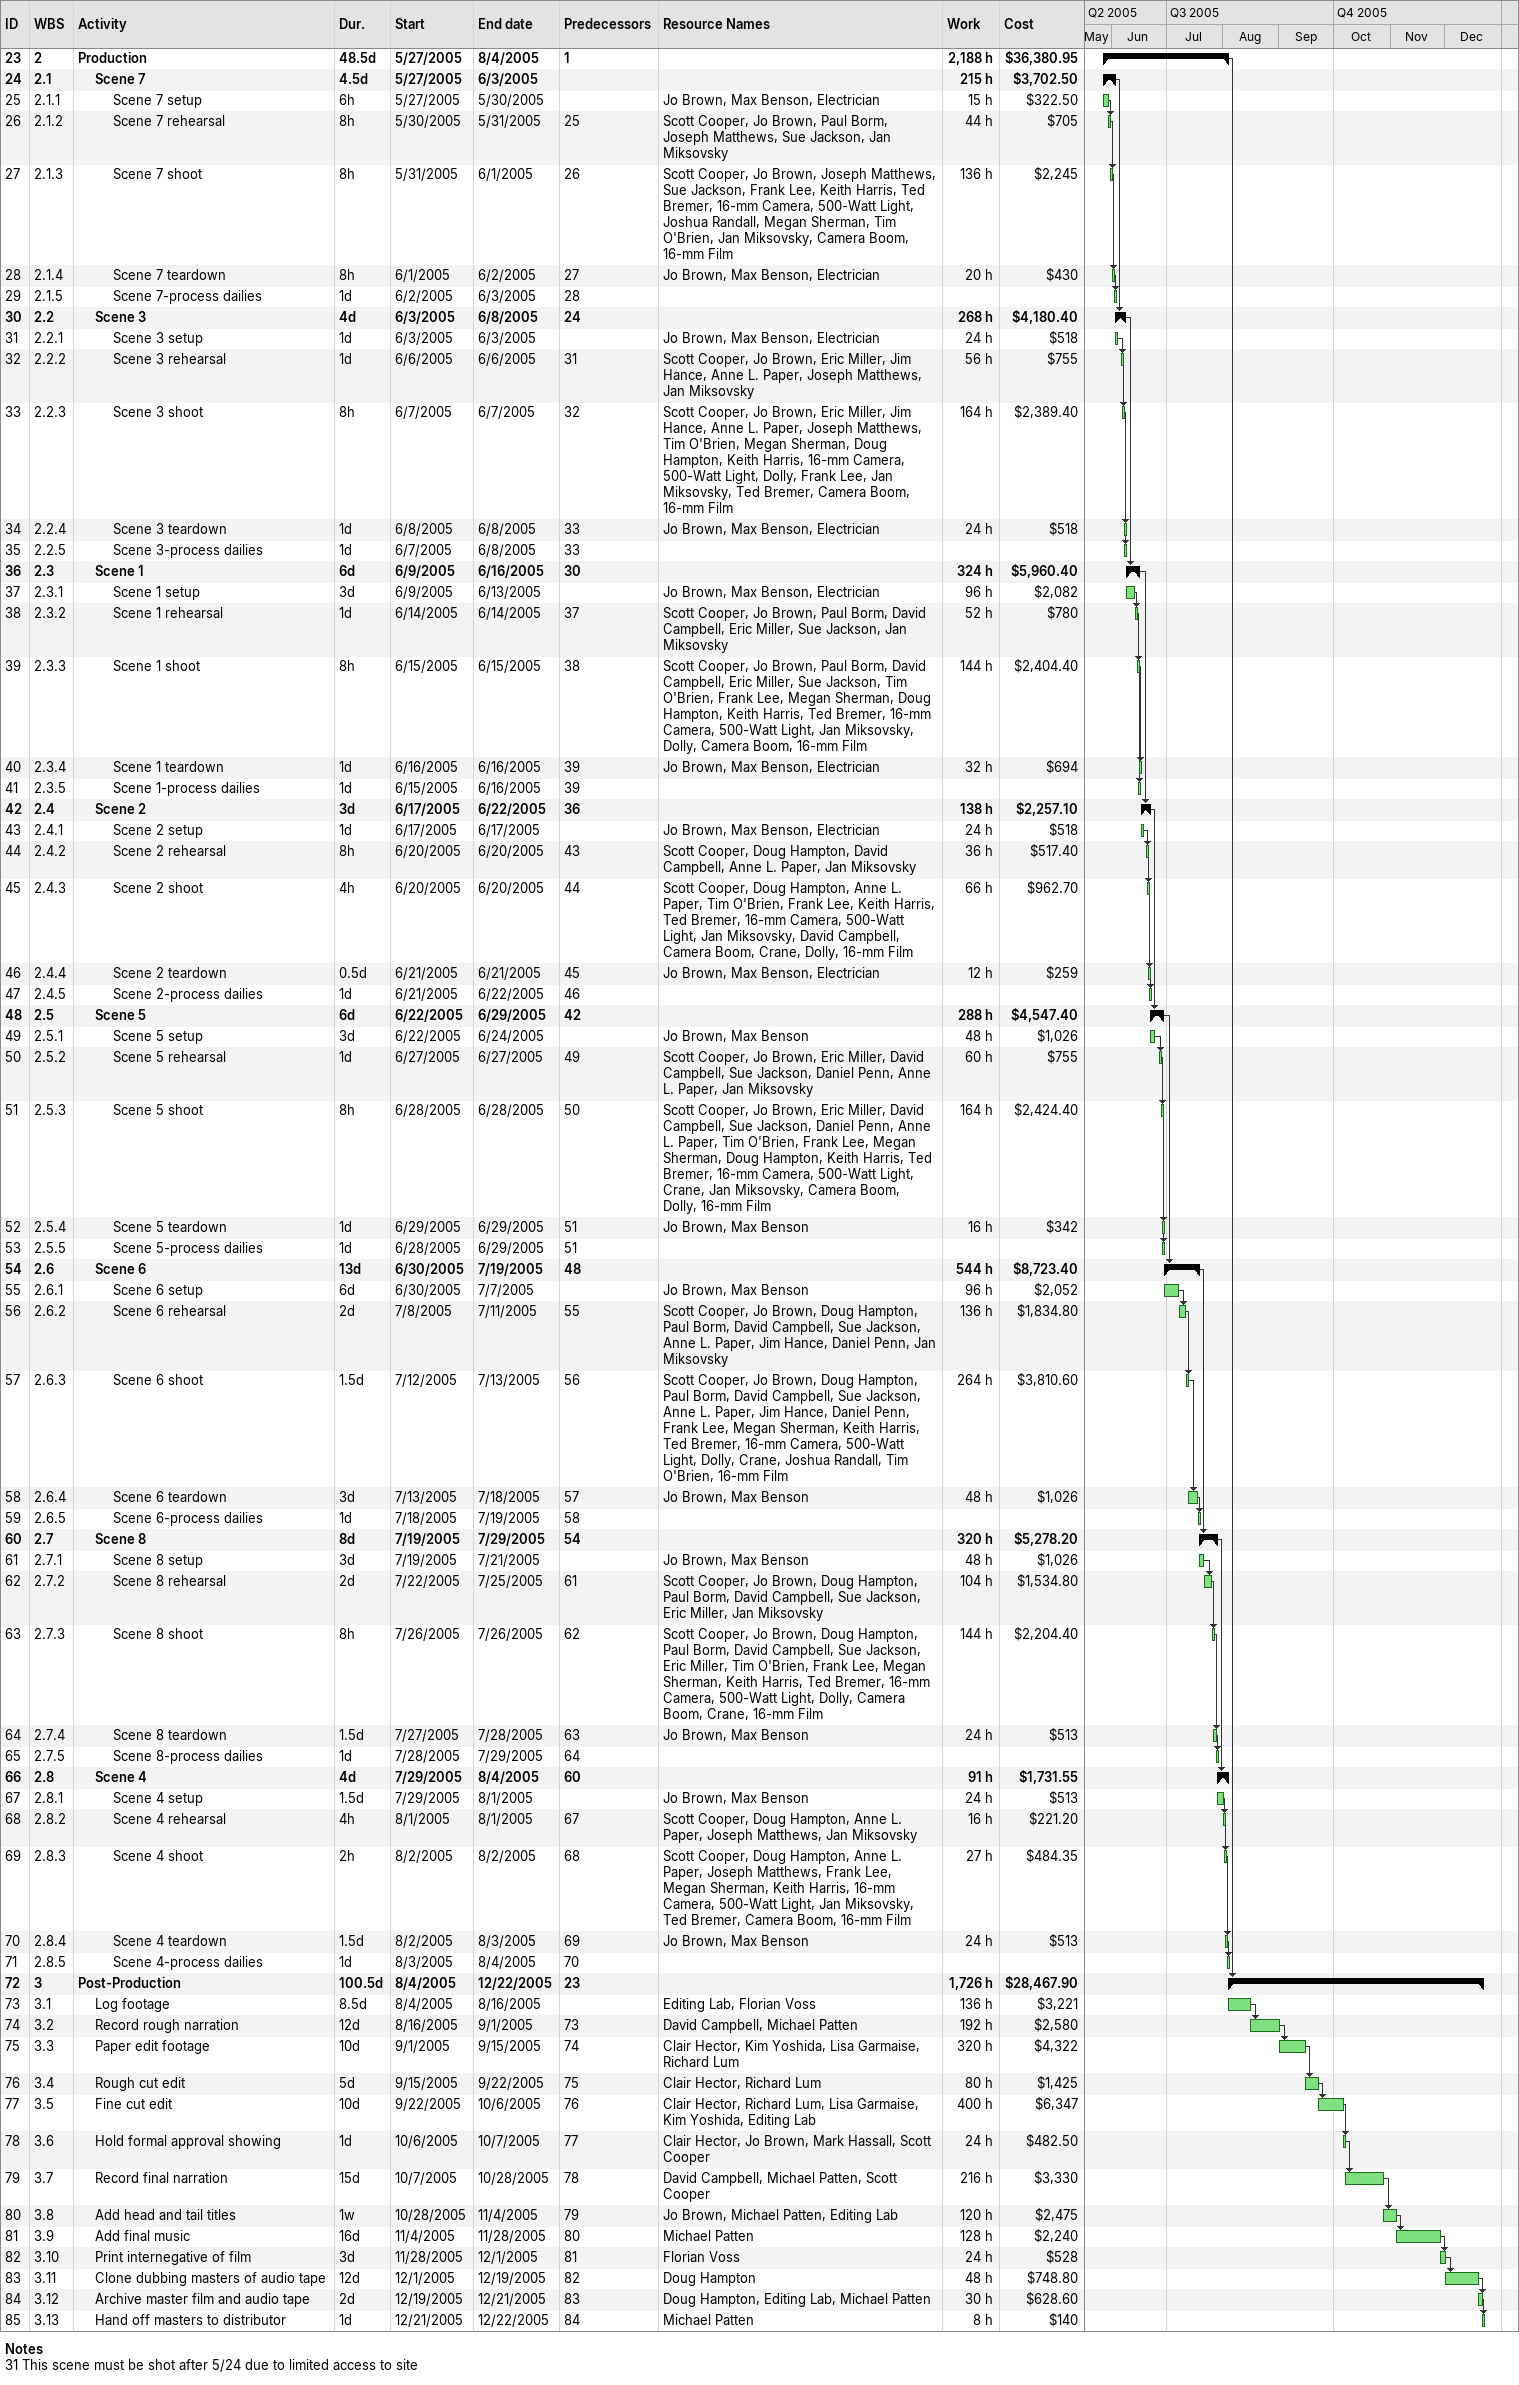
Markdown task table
| ID | WBS | Task | Duration | Start | Finish | Predecessors | Resources | Work (h) | Cost ($) |
|---|---|---|---|---|---|---|---|---|---|
| 23 | 2 | **Production** | 48.5d | 2005-05-27 | 2005-08-04 | 1 |  | 2188 | 36380.95 |
| 24 | 2.1 | **Scene 7** | 4.5d | 2005-05-27 | 2005-06-03 |  |  | 215 | 3702.50 |
| 25 | 2.1.1 | Scene 7 setup | 6h | 2005-05-27 | 2005-05-30 |  | Jo Brown, Max Benson, Electrician | 15 | 322.50 |
| 26 | 2.1.2 | Scene 7 rehearsal | 8h | 2005-05-30 | 2005-05-31 | 25 | Scott Cooper, Jo Brown, Paul Borm, Joseph Matthews, Sue Jackson, Jan Miksovsky | 44 | 705 |
| 27 | 2.1.3 | Scene 7 shoot | 8h | 2005-05-31 | 2005-06-01 | 26 | Scott Cooper, Jo Brown, Joseph Matthews, Sue Jackson, Frank Lee, Keith Harris, Ted Bremer, 16-mm Camera, 500-Watt Light, Joshua Randall, Megan Sherman, Tim O'Brien, Jan Miksovsky, Camera Boom, 16-mm Film | 136 | 2245 |
| 28 | 2.1.4 | Scene 7 teardown | 8h | 2005-06-01 | 2005-06-02 | 27 | Jo Brown, Max Benson, Electrician | 20 | 430 |
| 29 | 2.1.5 | Scene 7-process dailies | 1d | 2005-06-02 | 2005-06-03 | 28 |  |  |  |
| 30 | 2.2 | **Scene 3** | 4d | 2005-06-03 | 2005-06-08 | 24 |  | 268 | 4180.40 |
| 31 | 2.2.1 | Scene 3 setup | 1d | 2005-06-03 | 2005-06-03 |  | Jo Brown, Max Benson, Electrician | 24 | 518 |
| 32 | 2.2.2 | Scene 3 rehearsal | 1d | 2005-06-06 | 2005-06-06 | 31 | Scott Cooper, Jo Brown, Eric Miller, Jim Hance, Anne L. Paper, Joseph Matthews, Jan Miksovsky | 56 | 755 |
| 33 | 2.2.3 | Scene 3 shoot | 8h | 2005-06-07 | 2005-06-07 | 32 | Scott Cooper, Jo Brown, Eric Miller, Jim Hance, Anne L. Paper, Joseph Matthews, Tim O'Brien, Megan Sherman, Doug Hampton, Keith Harris, 16-mm Camera, 500-Watt Light, Dolly, Frank Lee, Jan Miksovsky, Ted Bremer, Camera Boom, 16-mm Film | 164 | 2389.40 |
| 34 | 2.2.4 | Scene 3 teardown | 1d | 2005-06-08 | 2005-06-08 | 33 | Jo Brown, Max Benson, Electrician | 24 | 518 |
| 35 | 2.2.5 | Scene 3-process dailies | 1d | 2005-06-07 | 2005-06-08 | 33 |  |  |  |
| 36 | 2.3 | **Scene 1** | 6d | 2005-06-09 | 2005-06-16 | 30 |  | 324 | 5960.40 |
| 37 | 2.3.1 | Scene 1 setup | 3d | 2005-06-09 | 2005-06-13 |  | Jo Brown, Max Benson, Electrician | 96 | 2082 |
| 38 | 2.3.2 | Scene 1 rehearsal | 1d | 2005-06-14 | 2005-06-14 | 37 | Scott Cooper, Jo Brown, Paul Borm, David Campbell, Eric Miller, Sue Jackson, Jan Miksovsky | 52 | 780 |
| 39 | 2.3.3 | Scene 1 shoot | 8h | 2005-06-15 | 2005-06-15 | 38 | Scott Cooper, Jo Brown, Paul Borm, David Campbell, Eric Miller, Sue Jackson, Tim O'Brien, Frank Lee, Megan Sherman, Doug Hampton, Keith Harris, Ted Bremer, 16-mm Camera, 500-Watt Light, Jan Miksovsky, Dolly, Camera Boom, 16-mm Film | 144 | 2404.40 |
| 40 | 2.3.4 | Scene 1 teardown | 1d | 2005-06-16 | 2005-06-16 | 39 | Jo Brown, Max Benson, Electrician | 32 | 694 |
| 41 | 2.3.5 | Scene 1-process dailies | 1d | 2005-06-15 | 2005-06-16 | 39 |  |  |  |
| 42 | 2.4 | **Scene 2** | 3d | 2005-06-17 | 2005-06-22 | 36 |  | 138 | 2257.10 |
| 43 | 2.4.1 | Scene 2 setup | 1d | 2005-06-17 | 2005-06-17 |  | Jo Brown, Max Benson, Electrician | 24 | 518 |
| 44 | 2.4.2 | Scene 2 rehearsal | 8h | 2005-06-20 | 2005-06-20 | 43 | Scott Cooper, Doug Hampton, David Campbell, Anne L. Paper, Jan Miksovsky | 36 | 517.40 |
| 45 | 2.4.3 | Scene 2 shoot | 4h | 2005-06-20 | 2005-06-20 | 44 | Scott Cooper, Doug Hampton, Anne L. Paper, Tim O'Brien, Frank Lee, Keith Harris, Ted Bremer, 16-mm Camera, 500-Watt Light, Jan Miksovsky, David Campbell, Camera Boom, Crane, Dolly, 16-mm Film | 66 | 962.70 |
| 46 | 2.4.4 | Scene 2 teardown | 0.5d | 2005-06-21 | 2005-06-21 | 45 | Jo Brown, Max Benson, Electrician | 12 | 259 |
| 47 | 2.4.5 | Scene 2-process dailies | 1d | 2005-06-21 | 2005-06-22 | 46 |  |  |  |
| 48 | 2.5 | **Scene 5** | 6d | 2005-06-22 | 2005-06-29 | 42 |  | 288 | 4547.40 |
| 49 | 2.5.1 | Scene 5 setup | 3d | 2005-06-22 | 2005-06-24 |  | Jo Brown, Max Benson | 48 | 1026 |
| 50 | 2.5.2 | Scene 5 rehearsal | 1d | 2005-06-27 | 2005-06-27 | 49 | Scott Cooper, Jo Brown, Eric Miller, David Campbell, Sue Jackson, Daniel Penn, Anne L. Paper, Jan Miksovsky | 60 | 755 |
| 51 | 2.5.3 | Scene 5 shoot | 8h | 2005-06-28 | 2005-06-28 | 50 | Scott Cooper, Jo Brown, Eric Miller, David Campbell, Sue Jackson, Daniel Penn, Anne L. Paper, Tim O'Brien, Frank Lee, Megan Sherman, Doug Hampton, Keith Harris, Ted Bremer, 16-mm Camera, 500-Watt Light, Crane, Jan Miksovsky, Camera Boom, Dolly, 16-mm Film | 164 | 2424.40 |
| 52 | 2.5.4 | Scene 5 teardown | 1d | 2005-06-29 | 2005-06-29 | 51 | Jo Brown, Max Benson | 16 | 342 |
| 53 | 2.5.5 | Scene 5-process dailies | 1d | 2005-06-28 | 2005-06-29 | 51 |  |  |  |
| 54 | 2.6 | **Scene 6** | 13d | 2005-06-30 | 2005-07-19 | 48 |  | 544 | 8723.40 |
| 55 | 2.6.1 | Scene 6 setup | 6d | 2005-06-30 | 2005-07-07 |  | Jo Brown, Max Benson | 96 | 2052 |
| 56 | 2.6.2 | Scene 6 rehearsal | 2d | 2005-07-08 | 2005-07-11 | 55 | Scott Cooper, Jo Brown, Doug Hampton, Paul Borm, David Campbell, Sue Jackson, Anne L. Paper, Jim Hance, Daniel Penn, Jan Miksovsky | 136 | 1834.80 |
| 57 | 2.6.3 | Scene 6 shoot | 1.5d | 2005-07-12 | 2005-07-13 | 56 | Scott Cooper, Jo Brown, Doug Hampton, Paul Borm, David Campbell, Sue Jackson, Anne L. Paper, Jim Hance, Daniel Penn, Frank Lee, Megan Sherman, Keith Harris, Ted Bremer, 16-mm Camera, 500-Watt Light, Dolly, Crane, Joshua Randall, Tim O'Brien, 16-mm Film | 264 | 3810.60 |
| 58 | 2.6.4 | Scene 6 teardown | 3d | 2005-07-13 | 2005-07-18 | 57 | Jo Brown, Max Benson | 48 | 1026 |
| 59 | 2.6.5 | Scene 6-process dailies | 1d | 2005-07-18 | 2005-07-19 | 58 |  |  |  |
| 60 | 2.7 | **Scene 8** | 8d | 2005-07-19 | 2005-07-29 | 54 |  | 320 | 5278.20 |
| 61 | 2.7.1 | Scene 8 setup | 3d | 2005-07-19 | 2005-07-21 |  | Jo Brown, Max Benson | 48 | 1026 |
| 62 | 2.7.2 | Scene 8 rehearsal | 2d | 2005-07-22 | 2005-07-25 | 61 | Scott Cooper, Jo Brown, Doug Hampton, Paul Borm, David Campbell, Sue Jackson, Eric Miller, Jan Miksovsky | 104 | 1534.80 |
| 63 | 2.7.3 | Scene 8 shoot | 8h | 2005-07-26 | 2005-07-26 | 62 | Scott Cooper, Jo Brown, Doug Hampton, Paul Borm, David Campbell, Sue Jackson, Eric Miller, Tim O'Brien, Frank Lee, Megan Sherman, Keith Harris, Ted Bremer, 16-mm Camera, 500-Watt Light, Dolly, Camera Boom, Crane, 16-mm Film | 144 | 2204.40 |
| 64 | 2.7.4 | Scene 8 teardown | 1.5d | 2005-07-27 | 2005-07-28 | 63 | Jo Brown, Max Benson | 24 | 513 |
| 65 | 2.7.5 | Scene 8-process dailies | 1d | 2005-07-28 | 2005-07-29 | 64 |  |  |  |
| 66 | 2.8 | **Scene 4** | 4d | 2005-07-29 | 2005-08-04 | 60 |  | 91 | 1731.55 |
| 67 | 2.8.1 | Scene 4 setup | 1.5d | 2005-07-29 | 2005-08-01 |  | Jo Brown, Max Benson | 24 | 513 |
| 68 | 2.8.2 | Scene 4 rehearsal | 4h | 2005-08-01 | 2005-08-01 | 67 | Scott Cooper, Doug Hampton, Anne L. Paper, Joseph Matthews, Jan Miksovsky | 16 | 221.20 |
| 69 | 2.8.3 | Scene 4 shoot | 2h | 2005-08-02 | 2005-08-02 | 68 | Scott Cooper, Doug Hampton, Anne L. Paper, Joseph Matthews, Frank Lee, Megan Sherman, Keith Harris, 16-mm Camera, 500-Watt Light, Jan Miksovsky, Ted Bremer, Camera Boom, 16-mm Film | 27 | 484.35 |
| 70 | 2.8.4 | Scene 4 teardown | 1.5d | 2005-08-02 | 2005-08-03 | 69 | Jo Brown, Max Benson | 24 | 513 |
| 71 | 2.8.5 | Scene 4-process dailies | 1d | 2005-08-03 | 2005-08-04 | 70 |  |  |  |
| 72 | 3 | **Post-Production** | 100.5d | 2005-08-04 | 2005-12-22 | 23 |  | 1726 | 28467.90 |
| 73 | 3.1 | Log footage | 8.5d | 2005-08-04 | 2005-08-16 |  | Editing Lab, Florian Voss | 136 | 3221 |
| 74 | 3.2 | Record rough narration | 12d | 2005-08-16 | 2005-09-01 | 73 | David Campbell, Michael Patten | 192 | 2580 |
| 75 | 3.3 | Paper edit footage | 10d | 2005-09-01 | 2005-09-15 | 74 | Clair Hector, Kim Yoshida, Lisa Garmaise, Richard Lum | 320 | 4322 |
| 76 | 3.4 | Rough cut edit | 5d | 2005-09-15 | 2005-09-22 | 75 | Clair Hector, Richard Lum | 80 | 1425 |
| 77 | 3.5 | Fine cut edit | 10d | 2005-09-22 | 2005-10-06 | 76 | Clair Hector, Richard Lum, Lisa Garmaise, Kim Yoshida, Editing Lab | 400 | 6347 |
| 78 | 3.6 | Hold formal approval showing | 1d | 2005-10-06 | 2005-10-07 | 77 | Clair Hector, Jo Brown, Mark Hassall, Scott Cooper | 24 | 482.50 |
| 79 | 3.7 | Record final narration | 15d | 2005-10-07 | 2005-10-28 | 78 | David Campbell, Michael Patten, Scott Cooper | 216 | 3330 |
| 80 | 3.8 | Add head and tail titles | 1w | 2005-10-28 | 2005-11-04 | 79 | Jo Brown, Michael Patten, Editing Lab | 120 | 2475 |
| 81 | 3.9 | Add final music | 16d | 2005-11-04 | 2005-11-28 | 80 | Michael Patten | 128 | 2240 |
| 82 | 3.10 | Print internegative of film | 3d | 2005-11-28 | 2005-12-01 | 81 | Florian Voss | 24 | 528 |
| 83 | 3.11 | Clone dubbing masters of audio tape | 12d | 2005-12-01 | 2005-12-19 | 82 | Doug Hampton | 48 | 748.80 |
| 84 | 3.12 | Archive master film and audio tape | 2d | 2005-12-19 | 2005-12-21 | 83 | Doug Hampton, Editing Lab, Michael Patten | 30 | 628.60 |
| 85 | 3.13 | Hand off masters to distributor | 1d | 2005-12-21 | 2005-12-22 | 84 | Michael Patten | 8 | 140 |

Notes
- 31: This scene must be shot after 5/24 due to limited access to site
